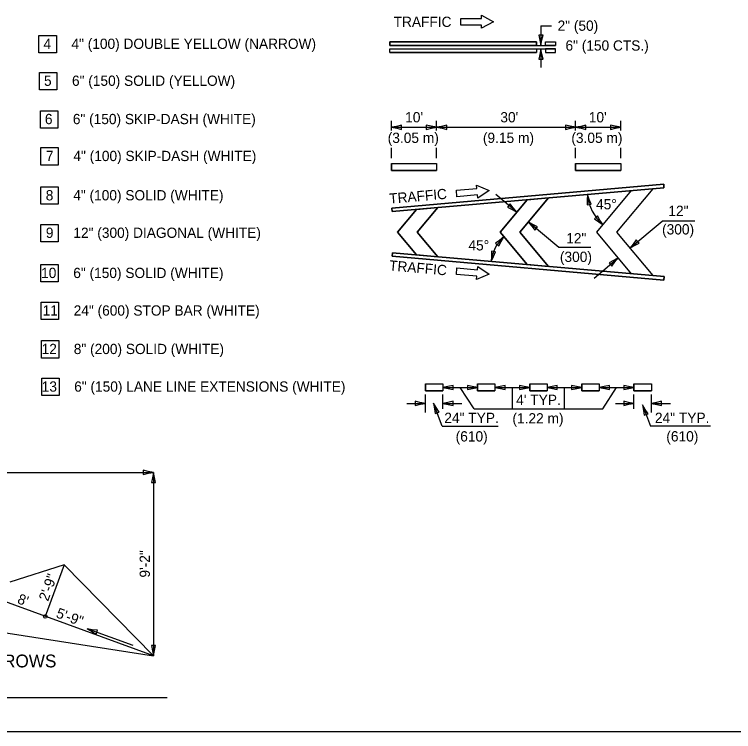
# Model space of a CAD drawing. Extents: x 2261959 to 2263219, y -3123482 to -3123082.
# Drawn here: x 2262795.1 to 2262991.8, y -3123482.2 to -3123286.2 of the extents above; entities that cross this region are included whole.
import ezdxf

# ---------------------------------------------------------------- set-up
doc = ezdxf.new("R2010")
doc.units = 0
for name, color, linetype in [('Default', 7, 'Continuous'), ('RD_Pr_Roadway_Dimensions', 7, 'Continuous'), ('RD_Pr_Roadway_Items', 7, 'Continuous'), ('RD_Pr_Roadway_Notes', 7, 'Continuous')]:
    doc.layers.add(name, color=color, linetype=linetype)

msp = doc.modelspace()

# ---------------------------------------------------------------- linework, layer by layer
at = {"layer": 'Default'}
msp.add_lwpolyline([(2262589.29, -3123482.2), (2263219.29, -3123482.2), (2263219.29, -3123082.2), (2262589.29, -3123082.2)], close=True, dxfattribs=at)
at = {"layer": 'RD_Pr_Roadway_Dimensions'}
for p, q in [((2262939.08, -3123289.28), (2262939.08, -3123294.65)), ((2262939.08, -3123289.28), (2262942.01, -3123289.28)), ((2262939.08, -3123295.6), (2262939.08, -3123300.67)), ((2262898.2, -3123317.89), (2262898.2, -3123315.29)), ((2262910.55, -3123317.89), (2262910.55, -3123315.29)), ((2262948.56, -3123317.89), (2262948.56, -3123315.29)), ((2262960.91, -3123317.89), (2262960.91, -3123315.29)), ((2262898.2, -3123317.02), (2262910.55, -3123317.02)), ((2262910.55, -3123317.02), (2262948.56, -3123317.02)), ((2262948.56, -3123317.02), (2262960.91, -3123317.02)), ((2262898.2, -3123325.47), (2262898.2, -3123322.67)), ((2262910.55, -3123325.47), (2262910.55, -3123322.67)), ((2262948.56, -3123325.47), (2262948.56, -3123322.67)), ((2262960.91, -3123325.47), (2262960.91, -3123322.67)), ((2262932.48, -3123340.24), (2262926.75, -3123335.43)), ((2262943.97, -3123349.88), (2262935.64, -3123342.89)), ((2262963.39, -3123350.06), (2262972.19, -3123342.68)), ((2262981.15, -3123342.68), (2262972.19, -3123342.68)), ((2262952.69, -3123349.88), (2262943.97, -3123349.88)), ((2262953.6, -3123358.28), (2262960.23, -3123352.71)), ((2262912.27, -3123388.14), (2262921.77, -3123388.14)), ((2262920.82, -3123393.99), (2262917.02, -3123388.14)), ((2262926.52, -3123388.14), (2262936.02, -3123388.14)), ((2262931.27, -3123393.99), (2262931.27, -3123388.14)), ((2262940.77, -3123388.14), (2262950.27, -3123388.14)), ((2262945.52, -3123393.99), (2262945.52, -3123388.14)), ((2262955.02, -3123388.14), (2262964.52, -3123388.14)), ((2262955.97, -3123393.99), (2262959.78, -3123388.14)), ((2262907.52, -3123394.94), (2262907.52, -3123390.04)), ((2262912.27, -3123393.99), (2262912.27, -3123390.04)), ((2262964.52, -3123393.99), (2262964.52, -3123390.04)), ((2262969.28, -3123394.94), (2262969.28, -3123390.04)), ((2262902.47, -3123392.49), (2262907.52, -3123392.49)), ((2262912.1, -3123398.74), (2262909.68, -3123392.44)), ((2262912.27, -3123392.49), (2262917.47, -3123392.49)), ((2262959.48, -3123392.49), (2262964.52, -3123392.49)), ((2262969.28, -3123392.49), (2262974.48, -3123392.49)), ((2262920.82, -3123393.99), (2262955.97, -3123393.99)), ((2262966.83, -3123392.9), (2262969.07, -3123398.74)), ((2262912.1, -3123398.74), (2262927.44, -3123398.74)), ((2262985.46, -3123398.74), (2262969.07, -3123398.74)), ((2262740.58, -3123411.34), (2262833.16, -3123411.34)), ((2262833.16, -3123411.34), (2262833.16, -3123461.51)), ((2262833.16, -3123461.51), (2262740.58, -3123427.76)), ((2262808.75, -3123436.59), (2262803.6, -3123450.73))]:
    msp.add_line(p, q, dxfattribs=at)
for points in [[(2262939.66, -3123291.85), (2262939.08, -3123291.85), (2262938.49, -3123291.85), (2262938.83, -3123293.25), (2262939.08, -3123294.65), (2262939.35, -3123293.16)], [(2262938.49, -3123298.4), (2262939.08, -3123298.4), (2262939.66, -3123298.4), (2262939.32, -3123297), (2262939.08, -3123295.6), (2262938.8, -3123297.09)], [(2262901, -3123317.61), (2262901, -3123317.02), (2262901, -3123316.44), (2262899.6, -3123316.78), (2262898.2, -3123317.02), (2262899.69, -3123317.29)], [(2262907.75, -3123316.44), (2262907.75, -3123317.02), (2262907.75, -3123317.61), (2262909.15, -3123317.27), (2262910.55, -3123317.02), (2262909.06, -3123316.75)], [(2262913.35, -3123317.61), (2262913.35, -3123317.02), (2262913.35, -3123316.44), (2262911.95, -3123316.78), (2262910.55, -3123317.02), (2262912.05, -3123317.29)], [(2262945.76, -3123316.44), (2262945.76, -3123317.02), (2262945.76, -3123317.61), (2262947.16, -3123317.27), (2262948.56, -3123317.02), (2262947.06, -3123316.75)], [(2262951.35, -3123317.61), (2262951.36, -3123317.02), (2262951.36, -3123316.44), (2262949.96, -3123316.78), (2262948.56, -3123317.02), (2262950.05, -3123317.29)], [(2262958.11, -3123316.44), (2262958.11, -3123317.02), (2262958.11, -3123317.61), (2262959.51, -3123317.27), (2262960.91, -3123317.02), (2262959.41, -3123316.75)], [(2262951.69, -3123338.25), (2262952.27, -3123338.15), (2262952.85, -3123338.05), (2262952.26, -3123336.73), (2262951.78, -3123335.39), (2262951.77, -3123336.91)], [(2262930.71, -3123337.99), (2262930.34, -3123338.44), (2262929.96, -3123338.89), (2262931.25, -3123339.52), (2262932.48, -3123340.24), (2262931.51, -3123339.07)], [(2262954.51, -3123341.25), (2262954.1, -3123341.67), (2262953.69, -3123342.08), (2262954.92, -3123342.83), (2262956.08, -3123343.65), (2262955.22, -3123342.4)], [(2262937.4, -3123345.13), (2262937.78, -3123344.69), (2262938.16, -3123344.24), (2262936.86, -3123343.6), (2262935.64, -3123342.89), (2262936.61, -3123344.05)], [(2262926.69, -3123348.69), (2262927.12, -3123349.08), (2262927.55, -3123349.47), (2262928.24, -3123348.2), (2262928.99, -3123347), (2262927.79, -3123347.93)], [(2262965.91, -3123348.71), (2262965.53, -3123348.26), (2262965.16, -3123347.81), (2262964.3, -3123348.97), (2262963.39, -3123350.06), (2262964.71, -3123349.31)], [(2262926.7, -3123351.11), (2262926.13, -3123350.97), (2262925.56, -3123350.84), (2262925.58, -3123352.28), (2262925.5, -3123353.7), (2262926.1, -3123352.31)], [(2262957.71, -3123354.06), (2262958.09, -3123354.51), (2262958.47, -3123354.95), (2262959.32, -3123353.79), (2262960.23, -3123352.71), (2262958.92, -3123353.46)], [(2262915.07, -3123388.73), (2262915.07, -3123388.14), (2262915.07, -3123387.56), (2262913.67, -3123387.9), (2262912.27, -3123388.14), (2262913.76, -3123388.41)], [(2262918.97, -3123387.56), (2262918.97, -3123388.14), (2262918.97, -3123388.73), (2262920.37, -3123388.38), (2262921.77, -3123388.14), (2262920.28, -3123387.87)], [(2262929.32, -3123388.73), (2262929.32, -3123388.14), (2262929.32, -3123387.56), (2262927.92, -3123387.9), (2262926.52, -3123388.14), (2262928.01, -3123388.41)], [(2262933.22, -3123387.56), (2262933.22, -3123388.14), (2262933.22, -3123388.73), (2262934.62, -3123388.38), (2262936.02, -3123388.14), (2262934.53, -3123387.87)], [(2262943.57, -3123388.73), (2262943.57, -3123388.14), (2262943.57, -3123387.56), (2262942.17, -3123387.9), (2262940.77, -3123388.14), (2262942.26, -3123388.41)], [(2262947.47, -3123387.56), (2262947.47, -3123388.14), (2262947.47, -3123388.73), (2262948.87, -3123388.38), (2262950.27, -3123388.14), (2262948.78, -3123387.87)], [(2262957.82, -3123388.73), (2262957.82, -3123388.14), (2262957.82, -3123387.56), (2262956.42, -3123387.9), (2262955.02, -3123388.14), (2262956.52, -3123388.41)], [(2262961.73, -3123387.56), (2262961.72, -3123388.14), (2262961.72, -3123388.73), (2262963.12, -3123388.38), (2262964.52, -3123388.14), (2262963.03, -3123387.87)], [(2262904.72, -3123391.91), (2262904.72, -3123392.49), (2262904.72, -3123393.08), (2262906.12, -3123392.73), (2262907.52, -3123392.49), (2262906.02, -3123392.22)], [(2262910.14, -3123395.27), (2262910.69, -3123395.06), (2262911.23, -3123394.85), (2262910.41, -3123393.66), (2262909.68, -3123392.44), (2262909.97, -3123393.94)], [(2262915.07, -3123393.08), (2262915.07, -3123392.49), (2262915.07, -3123391.91), (2262913.67, -3123392.25), (2262912.27, -3123392.49), (2262913.76, -3123392.76)], [(2262961.73, -3123391.91), (2262961.72, -3123392.49), (2262961.72, -3123393.08), (2262963.12, -3123392.73), (2262964.52, -3123392.49), (2262963.03, -3123392.22)], [(2262972.07, -3123393.08), (2262972.08, -3123392.49), (2262972.08, -3123391.91), (2262970.68, -3123392.25), (2262969.28, -3123392.49), (2262970.77, -3123392.76)], [(2262967.29, -3123395.72), (2262967.83, -3123395.52), (2262968.38, -3123395.31), (2262967.56, -3123394.12), (2262966.83, -3123392.9), (2262967.11, -3123394.39)], [(2262830.36, -3123410.76), (2262830.36, -3123411.34), (2262830.36, -3123411.93), (2262831.76, -3123411.58), (2262833.16, -3123411.34), (2262831.67, -3123411.07)], [(2262832.58, -3123414.14), (2262833.16, -3123414.14), (2262833.75, -3123414.14), (2262833.4, -3123412.74), (2262833.16, -3123411.34), (2262832.89, -3123412.83)], [(2262833.75, -3123458.71), (2262833.16, -3123458.71), (2262832.58, -3123458.71), (2262832.92, -3123460.11), (2262833.16, -3123461.51), (2262833.43, -3123460.01)]]:
    msp.add_lwpolyline(points, close=True, dxfattribs=at)
msp.add_circle((2262803.6, -3123450.73), 0.475, dxfattribs=at)
for centre, radius, start, end in [((2262963.89, -3123334.33), 12.16, 185.0054, 230), ((2262935.34, -3123354.56), 9.87, 130.0007, 174.9939)]:
    msp.add_arc(centre, radius, start, end, dxfattribs=at)
at = {"layer": 'RD_Pr_Roadway_Items'}
for p, q in [((2262897.78, -3123293.7), (2262931.23, -3123293.7)), ((2262931.23, -3123293.7), (2262937.85, -3123293.7)), ((2262931.23, -3123293.7), (2262936.94, -3123293.7)), ((2262940.31, -3123293.7), (2262943.11, -3123293.7)), ((2262897.78, -3123294.65), (2262943.11, -3123294.65)), ((2262897.78, -3123294.65), (2262931.22, -3123294.65)), ((2262897.78, -3123295.6), (2262943.11, -3123295.6)), ((2262897.78, -3123296.55), (2262937.85, -3123296.55)), ((2262940.31, -3123296.55), (2262943.11, -3123296.55)), ((2262940.31, -3123296.55), (2262943.11, -3123296.55)), ((2262898.2, -3123326.9), (2262910.55, -3123326.9)), ((2262898.2, -3123326.9), (2262898.2, -3123328.8)), ((2262910.55, -3123326.9), (2262910.55, -3123328.8)), ((2262948.56, -3123326.9), (2262960.91, -3123326.9)), ((2262948.56, -3123326.9), (2262948.56, -3123328.8)), ((2262960.91, -3123326.9), (2262960.91, -3123328.8)), ((2262898.2, -3123328.8), (2262910.55, -3123328.8)), ((2262898.2, -3123328.8), (2262910.55, -3123328.8)), ((2262948.56, -3123328.8), (2262960.91, -3123328.8)), ((2262948.56, -3123328.8), (2262960.91, -3123328.8)), ((2262898.34, -3123339.11), (2262972.65, -3123332.61)), ((2262898.43, -3123340.06), (2262972.73, -3123333.56)), ((2262972.65, -3123332.61), (2262972.73, -3123333.56)), ((2262898.34, -3123339.11), (2262898.43, -3123340.06)), ((2262898.51, -3123351.34), (2262898.43, -3123352.29)), ((2262898.51, -3123351.34), (2262972.81, -3123357.84)), ((2262898.43, -3123352.29), (2262972.73, -3123358.79)), ((2262972.81, -3123357.84), (2262972.73, -3123358.79)), ((2262907.52, -3123387.19), (2262907.52, -3123389.09)), ((2262912.27, -3123387.19), (2262912.27, -3123389.09)), ((2262921.77, -3123387.19), (2262926.52, -3123387.19)), ((2262921.77, -3123387.19), (2262921.77, -3123389.09)), ((2262926.52, -3123387.19), (2262926.52, -3123389.09)), ((2262936.02, -3123387.19), (2262940.77, -3123387.19)), ((2262936.02, -3123387.19), (2262936.02, -3123389.09)), ((2262940.77, -3123387.19), (2262940.77, -3123389.09)), ((2262950.27, -3123387.19), (2262955.02, -3123387.19)), ((2262950.27, -3123387.19), (2262950.27, -3123389.09)), ((2262955.02, -3123387.19), (2262955.02, -3123389.09)), ((2262964.52, -3123387.19), (2262969.28, -3123387.19)), ((2262964.52, -3123387.19), (2262964.52, -3123389.09)), ((2262969.28, -3123387.19), (2262969.28, -3123389.09)), ((2262907.52, -3123389.09), (2262912.27, -3123389.09)), ((2262907.52, -3123389.09), (2262912.27, -3123389.09)), ((2262921.77, -3123389.09), (2262926.52, -3123389.09)), ((2262936.02, -3123389.09), (2262940.77, -3123389.09)), ((2262950.27, -3123389.09), (2262955.02, -3123389.09)), ((2262964.52, -3123389.09), (2262969.28, -3123389.09)), ((2262808.75, -3123436.59), (2262793.9, -3123441.37)), ((2262833.16, -3123461.51), (2262808.75, -3123436.59)), ((2262756.03, -3123449.41), (2262833.16, -3123461.51))]:
    msp.add_line(p, q, dxfattribs=at)
for points in [[(2262917.2, -3123287.29), (2262922.84, -3123287.29), (2262922.84, -3123286.4), (2262926.1, -3123288.18), (2262922.84, -3123289.96), (2262922.84, -3123289.07), (2262917.2, -3123289.07)], [(2262937.85, -3123293.7), (2262897.78, -3123293.7), (2262897.78, -3123294.65), (2262937.85, -3123294.65)], [(2262897.78, -3123293.7), (2262937.86, -3123293.7), (2262937.86, -3123294.65), (2262897.78, -3123294.65)], [(2262940.31, -3123293.7), (2262943.11, -3123293.7), (2262943.11, -3123294.65), (2262940.31, -3123294.65)], [(2262940.31, -3123293.7), (2262943.11, -3123293.7), (2262943.11, -3123294.65), (2262940.31, -3123294.65)], [(2262897.78, -3123295.6), (2262937.85, -3123295.6), (2262937.85, -3123296.55), (2262897.78, -3123296.55)], [(2262897.78, -3123295.6), (2262937.86, -3123295.6), (2262937.86, -3123296.55), (2262897.78, -3123296.55)], [(2262943.11, -3123295.6), (2262940.31, -3123295.6), (2262940.31, -3123296.55), (2262943.11, -3123296.55)], [(2262943.11, -3123295.6), (2262940.31, -3123295.6), (2262940.31, -3123296.55), (2262943.11, -3123296.55)], [(2262898.2, -3123326.9), (2262910.55, -3123326.9), (2262910.55, -3123328.8), (2262898.2, -3123328.8)], [(2262898.2, -3123326.9), (2262910.55, -3123326.9), (2262910.55, -3123328.8), (2262898.2, -3123328.8)], [(2262948.56, -3123326.9), (2262960.91, -3123326.9), (2262960.91, -3123328.8), (2262948.56, -3123328.8)], [(2262948.56, -3123326.9), (2262960.91, -3123326.9), (2262960.91, -3123328.8), (2262948.56, -3123328.8)], [(2262972.65, -3123332.61), (2262972.73, -3123333.56), (2262898.43, -3123340.06), (2262898.34, -3123339.11)], [(2262898.35, -3123339.11), (2262898.43, -3123340.06), (2262972.73, -3123333.56), (2262972.65, -3123332.61)], [(2262915.97, -3123334.22), (2262921.59, -3123333.73), (2262921.51, -3123332.85), (2262924.92, -3123334.34), (2262921.82, -3123336.39), (2262921.75, -3123335.51), (2262916.13, -3123336)], [(2262969.69, -3123333.82), (2262959.73, -3123345.7), (2262969.69, -3123357.57), (2262963.89, -3123357.06), (2262954.36, -3123345.7), (2262963.89, -3123334.33)], [(2262963.89, -3123334.33), (2262969.69, -3123333.82), (2262959.73, -3123345.7), (2262969.69, -3123357.57), (2262963.89, -3123357.06), (2262954.36, -3123345.7)], [(2262941.14, -3123336.32), (2262933.28, -3123345.7), (2262941.14, -3123355.07), (2262935.34, -3123354.56), (2262927.9, -3123345.7), (2262935.34, -3123336.83)], [(2262935.34, -3123336.83), (2262927.9, -3123345.7), (2262935.34, -3123354.56), (2262941.14, -3123355.07), (2262933.28, -3123345.7), (2262941.14, -3123336.32)], [(2262910.89, -3123338.97), (2262905.25, -3123345.7), (2262910.89, -3123352.42), (2262905.09, -3123351.92), (2262899.87, -3123345.7), (2262905.09, -3123339.48)], [(2262905.09, -3123339.48), (2262899.87, -3123345.7), (2262905.09, -3123351.92), (2262910.89, -3123352.42), (2262905.25, -3123345.7), (2262910.89, -3123338.97)], [(2262972.81, -3123357.84), (2262972.73, -3123358.79), (2262898.43, -3123352.29), (2262898.51, -3123351.34)], [(2262898.51, -3123351.34), (2262898.43, -3123352.29), (2262972.73, -3123358.79), (2262972.81, -3123357.84)], [(2262916.12, -3123355.48), (2262921.74, -3123355.97), (2262921.81, -3123355.08), (2262924.91, -3123357.14), (2262921.5, -3123358.63), (2262921.58, -3123357.75), (2262915.96, -3123357.25)], [(2262907.52, -3123387.19), (2262912.27, -3123387.19), (2262912.27, -3123389.09), (2262907.52, -3123389.09)], [(2262907.52, -3123387.19), (2262912.27, -3123387.19), (2262912.27, -3123389.09), (2262907.52, -3123389.09)], [(2262921.77, -3123387.19), (2262926.52, -3123387.19), (2262926.52, -3123389.09), (2262921.77, -3123389.09)], [(2262921.77, -3123387.19), (2262926.52, -3123387.19), (2262926.52, -3123389.09), (2262921.77, -3123389.09)], [(2262936.02, -3123387.19), (2262940.77, -3123387.19), (2262940.77, -3123389.09), (2262936.02, -3123389.09)], [(2262936.02, -3123387.19), (2262940.77, -3123387.19), (2262940.77, -3123389.09), (2262936.02, -3123389.09)], [(2262950.27, -3123387.19), (2262955.02, -3123387.19), (2262955.02, -3123389.09), (2262950.27, -3123389.09)], [(2262950.27, -3123387.19), (2262955.02, -3123387.19), (2262955.02, -3123389.09), (2262950.27, -3123389.09)], [(2262964.52, -3123387.19), (2262969.28, -3123387.19), (2262969.28, -3123389.09), (2262964.52, -3123389.09)], [(2262964.52, -3123387.19), (2262969.28, -3123387.19), (2262969.28, -3123389.09), (2262964.52, -3123389.09)]]:
    msp.add_lwpolyline(points, close=True, dxfattribs=at)
at = {"layer": 'RD_Pr_Roadway_Notes'}
for p, q in [((2262827.64, -3123458.69), (2262815.04, -3123454.1)), ((2262836.93, -3123472.95), (2262721.63, -3123472.95))]:
    msp.add_line(p, q, dxfattribs=at)
for points in [[(2262801.86, -3123296.68), (2262801.86, -3123291.93), (2262806.61, -3123291.93), (2262806.61, -3123296.68)], [(2262801.86, -3123296.68), (2262801.86, -3123291.93), (2262806.61, -3123291.93), (2262806.61, -3123296.68)], [(2262802.01, -3123306.78), (2262802.01, -3123302.03), (2262806.77, -3123302.03), (2262806.77, -3123306.78)], [(2262802.24, -3123317.24), (2262802.24, -3123312.49), (2262806.99, -3123312.49), (2262806.99, -3123317.24)], [(2262802.39, -3123327.34), (2262802.39, -3123322.59), (2262807.15, -3123322.59), (2262807.15, -3123327.34)], [(2262802.36, -3123338.08), (2262802.36, -3123333.33), (2262807.11, -3123333.33), (2262807.11, -3123338.08)], [(2262802.39, -3123348.33), (2262802.39, -3123343.58), (2262807.15, -3123343.58), (2262807.15, -3123348.33)], [(2262802.36, -3123359.3), (2262802.36, -3123354.55), (2262807.11, -3123354.55), (2262807.11, -3123359.3)], [(2262802.47, -3123369.58), (2262802.47, -3123364.83), (2262807.22, -3123364.83), (2262807.22, -3123369.58)], [(2262802.51, -3123380.09), (2262802.51, -3123375.34), (2262807.25, -3123375.34), (2262807.25, -3123380.09)], [(2262802.62, -3123390.37), (2262802.62, -3123385.61), (2262807.37, -3123385.61), (2262807.37, -3123390.37)], [(2262817.47, -3123455.6), (2262817.67, -3123455.06), (2262817.87, -3123454.51), (2262816.44, -3123454.35), (2262815.04, -3123454.1), (2262816.35, -3123454.86)]]:
    msp.add_lwpolyline(points, close=True, dxfattribs=at)

# ---------------------------------------------------------------- texts
at = {"layer": 'RD_Pr_Roadway_Dimensions'}
for s, height, p in [('2" (50)', 2.8, (2262943.64, -3123290.65)), ('6" (150 CTS.)', 2.8, (2262945.8, -3123296.07)), ("10'", 2.808, (2262901.97, -3123315.68)), ("30'", 2.808, (2262927.99, -3123315.68)), ("10'", 2.808, (2262952.17, -3123315.68)), ('(3.05 m)', 2.808, (2262897.2, -3123321.3)), ('(9.15 m)', 2.808, (2262923.22, -3123321.3)), ('(3.05 m)', 2.808, (2262947.4, -3123321.3)), ('45°', 2.808, (2262954.15, -3123339.46)), ('12"', 2.808, (2262973.92, -3123341.26)), ('(300)', 2.808, (2262972.2, -3123346.32)), ('12"', 2.808, (2262945.99, -3123348.77)), ('45°', 2.808, (2262919.26, -3123350.69)), ('(300)', 2.808, (2262944.27, -3123353.83)), ("4' TYP.", 2.808, (2262932.32, -3123392.92)), ('24" TYP.', 2.808, (2262912.67, -3123397.85)), ('(1.22 m)', 2.808, (2262931.29, -3123397.98)), ('24" TYP.', 2.808, (2262970.25, -3123397.84)), ('(610)', 2.808, (2262915.77, -3123402.91)), ('(610)', 2.808, (2262973.36, -3123402.9))]:
    msp.add_text(s, height=height, dxfattribs=at).set_placement(p)
for s, rotation, p in [('9\'-2"', 90, (2262832.19, -3123440.1)), ('2\'-9"', 70, (2262804.33, -3123446.76)), ("8'", 340, (2262795.74, -3123447.06)), ('5\'-9"', 340, (2262806.32, -3123450.92))]:
    msp.add_text(s, height=2.808, rotation=rotation, dxfattribs=at).set_placement(p)
at = {"layer": 'RD_Pr_Roadway_Notes'}
for s, height, p in [('TRAFFIC', 2.8, (2262898.82, -3123289.6)), ('4', 2.81, (2262803.1, -3123295.6)), ('4" (100) DOUBLE YELLOW (NARROW)', 2.8, (2262810.74, -3123295.6)), ('5', 2.81, (2262803.23, -3123305.7)), ('6" (150) SOLID (YELLOW)', 2.8, (2262810.89, -3123305.7)), ('6', 2.81, (2262803.47, -3123316.17)), ('6" (150) SKIP-DASH (WHITE)', 2.8, (2262811.12, -3123316.17)), ('7', 2.81, (2262803.75, -3123326.27)), ('4" (100) SKIP-DASH (WHITE)', 2.8, (2262811.27, -3123326.26)), ('8', 2.81, (2262803.71, -3123337.01)), ('4" (100) SOLID (WHITE)', 2.8, (2262811.24, -3123337)), ('9', 2.81, (2262803.74, -3123347.26)), ('12" (300) DIAGONAL (WHITE)', 2.8, (2262811.27, -3123347.25)), ('6" (150) SOLID (WHITE)', 2.8, (2262811.24, -3123358.23)), ('10', 2.808, (2262802.44, -3123358.23)), ('11', 2.808, (2262802.84, -3123368.5)), ('24" (600) STOP BAR (WHITE)', 2.8, (2262811.35, -3123368.5)), ('12', 2.808, (2262802.57, -3123379.02)), ('8" (200) SOLID (WHITE)', 2.8, (2262811.38, -3123379.01)), ('13', 2.808, (2262802.61, -3123389.29)), ('6" (150) LANE LINE EXTENSIONS (WHITE)', 2.8, (2262811.49, -3123389.29)), ('LARGE MERGE ARROWS', 3.5, (2262749.92, -3123464.65))]:
    msp.add_text(s, height=height, dxfattribs=at).set_placement(p)
for rotation, p in [(5, (2262897.74, -3123337.94)), (355, (2262897.49, -3123356.15))]:
    msp.add_text('TRAFFIC', height=2.8, rotation=rotation, dxfattribs=at).set_placement(p)

doc.saveas('drawing.dxf')
